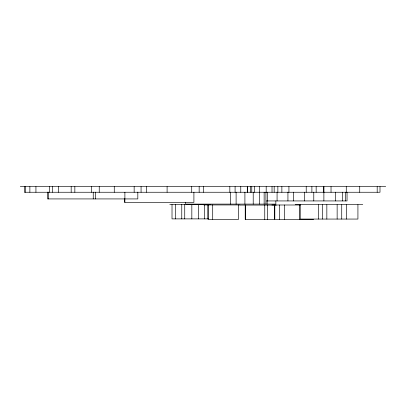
<?xml version="1.0" encoding="UTF-8"?>
<svg xmlns="http://www.w3.org/2000/svg" width="406" height="406" viewBox="0 0 406 406"><rect width="100%" height="100%" fill="white"/><g stroke="black" fill="none" stroke-linecap="round" stroke-linejoin="round"><path stroke-width="0.61" d="M20.3 186.552L385.7 186.552M266.361 200.934L347.039 200.934L347.039 192.18M169.784 204.502L210.805 204.502M295.213 204.675L362.766 204.675M203.842 204.949L239.885 204.949M271.893 204.994L300.541 204.994M239.951 205.066L276.349 205.066M208.577 218.885L172.017 218.885L172.017 204.502M313.665 219.372L274.811 219.372L274.811 204.994M379.996 186.613L379.996 192.251L24.304 192.251L24.304 186.613M377.189 186.613L377.189 192.251M359.731 186.613L359.731 192.251M357.925 204.675L357.925 219.057L300.217 219.057L300.217 204.675M346.506 204.675L346.506 219.057M346.267 186.613L346.267 192.251M345.582 192.18L345.582 200.934M342.466 192.18L342.466 200.934M341.73 204.675L341.73 219.057M337.142 204.675L337.142 219.057M335.478 192.18L335.478 200.934M331.032 186.613L331.032 192.251M326.845 204.675L326.845 219.057M323.958 186.613L323.958 192.251M323.881 192.18L323.881 200.934M323.623 186.613L323.623 192.251M322.364 204.675L322.364 219.057M318.619 204.675L318.619 219.057M316.152 186.613L316.152 192.251M313.782 192.18L313.782 200.934M311.889 186.613L311.889 192.251M306.21 186.613L306.21 192.251M304.348 192.18L304.348 200.934M299.308 204.994L299.308 219.372M293.502 192.18L293.502 200.934M288.93 186.613L288.93 192.251M287.935 192.18L287.935 200.934M284.489 204.994L284.489 219.372M281.871 186.613L281.871 192.251M279.455 204.994L279.455 219.372M277.861 186.613L277.861 192.251M277.075 192.18L277.075 200.934M275.847 200.965L275.847 204.101L185.669 204.101L185.669 202.218M274.623 205.066L274.623 219.448L245.214 219.448L245.214 205.066M274.162 186.613L274.162 192.251M272.025 186.613L272.025 192.251M267.549 192.18L267.549 200.934M267.331 205.066L267.331 219.448M267.143 200.965L267.143 204.101M266.179 186.613L266.179 192.251M265.93 192.195L265.93 204.101M264.753 205.066L264.753 219.448M264.144 192.195L264.144 204.101M259.546 192.195L259.546 204.101M259.444 186.613L259.444 192.251M254.592 186.613L254.592 192.251M253.212 192.195L253.212 204.101M251.771 186.613L251.771 192.251M250.345 186.613L250.345 192.251M247.401 186.613L247.401 192.251M247.284 186.613L247.284 192.251M245.483 205.066L245.483 219.448M244.909 192.195L244.909 204.101M240.768 186.613L240.768 192.251M238.591 204.949L238.591 219.331L208.131 219.331L208.131 204.949M236.109 192.195L236.109 204.101M235.089 186.613L235.089 192.251M230.369 192.195L230.369 204.101M229.832 186.613L229.832 192.251M212.708 204.949L212.708 219.331M207.968 204.502L207.968 218.885M204.37 204.502L204.37 218.885M203.523 186.613L203.523 192.251M199.158 186.613L199.158 192.251M198.316 204.502L198.316 218.885M193.906 192.251L193.906 202.376L124.612 202.376L124.612 198.58M191.83 204.502L191.83 218.885M191.718 186.613L191.718 192.251M184.735 204.502L184.735 218.885M181.766 204.502L181.766 218.885M175.595 204.502L175.595 218.885M167.099 186.613L167.099 192.251M146.571 186.613L146.571 192.251M141.065 186.613L141.065 192.251M137.822 192.119L137.822 198.925L47.553 198.925L47.553 192.119M134.153 186.613L134.153 192.251M124.891 192.251L124.891 202.376M114.264 186.613L114.264 192.251M99.237 186.613L99.237 192.251M95.374 192.119L95.374 198.925M93.238 192.119L93.238 198.925M91.517 186.613L91.517 192.251M74.846 186.613L74.846 192.251M71.177 186.613L71.177 192.251M58.378 186.613L58.378 192.251M52.668 186.613L52.668 192.251M49.491 186.613L49.491 192.251M48.512 192.119L48.512 198.925M35.936 186.613L35.936 192.251M29.877 186.613L29.877 192.251M25.507 186.613L25.507 192.251"/></g></svg>
